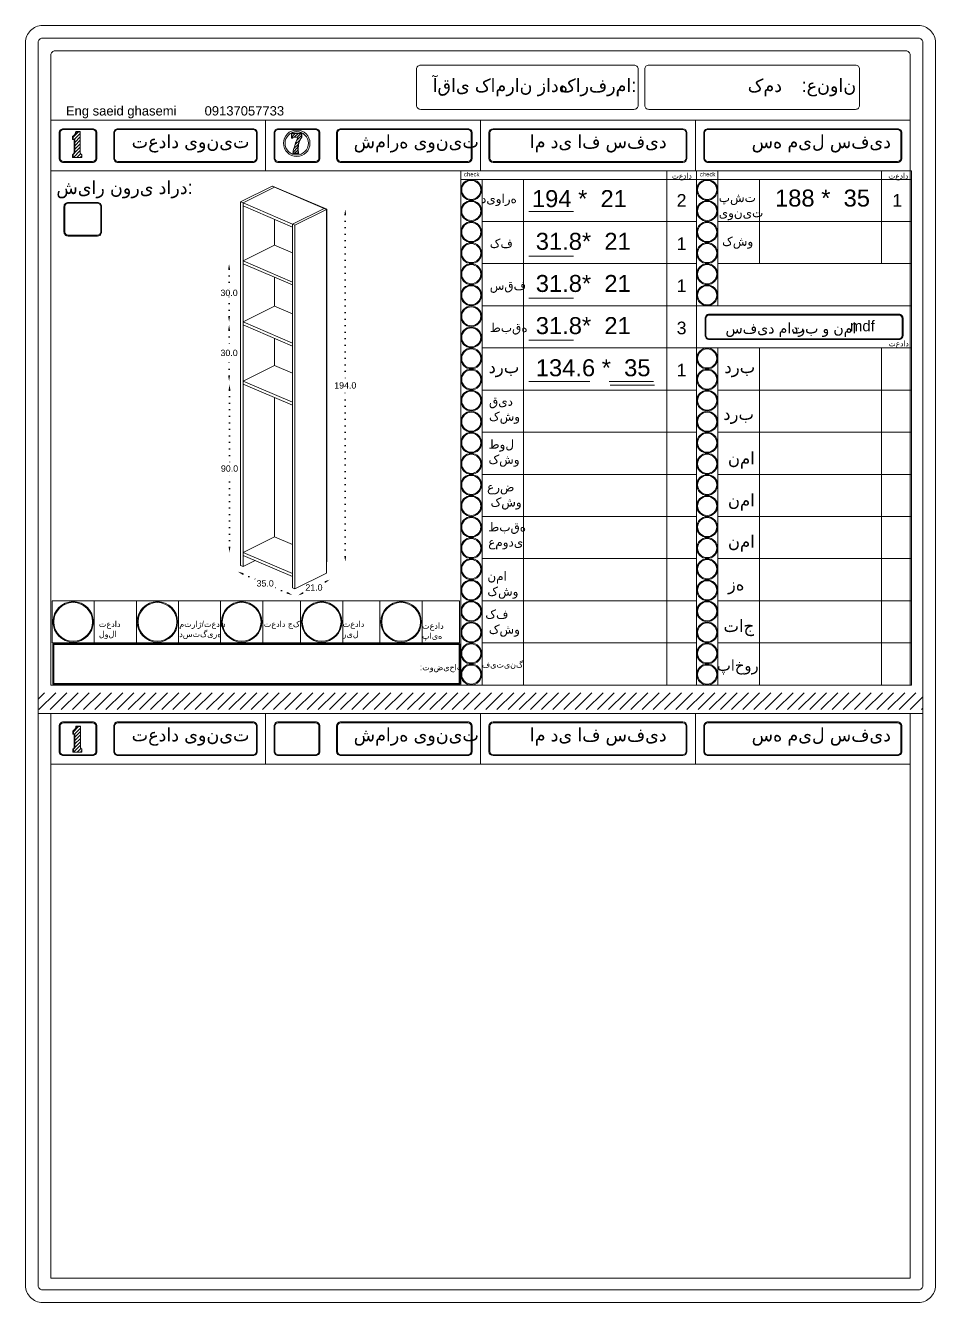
# Model space of a CAD drawing. Header units: inches. Extents: x 91 to 9019, y -381 to 2878.
# Drawn here: x 8587 to 9019, y 595 to 1201 of the extents above; entities that cross this region are included whole.
import ezdxf

# ---------------------------------------------------------------- set-up
doc = ezdxf.new("R2010")
doc.units = ezdxf.units.IN
doc.header["$MEASUREMENT"] = 0
doc.linetypes.add('ACAD_ISO07W100', pattern=[3, 0, -3])
doc.styles.get("Standard").update_dxf_attribs({"font": 'arial.ttf'})
doc.dimstyles.get("Standard").update_dxf_attribs({"dimtxt": 3, "dimasz": 2.5, "dimexe": 0.18, "dimexo": 0.0625, "dimgap": 0.09, "dimtad": 0, "dimtih": 1, "dimtoh": 1, "dimdec": 1, "dimzin": 0, "dimdsep": 46, "dimtxsty": 'Standard', "dimcen": 0.09, "dimse1": 1, "dimse2": 1, "dimadec": 0, "dimazin": 0, "dimtfac": 1, "dimtdec": 1, "dimtix": 1, "dimtofl": 0, "dimtmove": 0, "dimatfit": 3, "dimfxl": 1, "dimtolj": 1, "dimtzin": 0, "dimarcsym": 0})

# ---------------------------------------------------------------- blocks, each defined once
blk = doc.blocks.new('*D205')
at = {"color": 0, "linetype": 'ACAD_ISO07W100', "lineweight": -2, "transparency": 16777216}
for p, q in [((8739.21, 1110.91), (8739.21, 1031.39)), ((8739.21, 948.63), (8739.21, 1028.15))]:
    blk.add_line(p, q, dxfattribs=at)
at = {"color": 0, "transparency": 16777216}
for points in [[(8738.8, 1110.91), (8739.63, 1110.91), (8739.21, 1113.41)], [(8738.8, 948.63), (8739.63, 948.63), (8739.21, 946.13)]]:
    blk.add_solid(points, dxfattribs=at)
at = {"layer": 'Defpoints', "color": 0, "transparency": 16777216}
for p in [(8730.5, 1113.41), (8739.21, 1113.41), (8730.5, 946.13)]:
    blk.add_point(p, dxfattribs=at)
at = {"color": 0, "lineweight": 20, "transparency": 16777216, "insert": (8739.21, 1029.77), "char_height": 3, "attachment_point": 5}
blk.add_mtext('\\A1;194.0', dxfattribs=at)
blk = doc.blocks.new('*D206')
at = {"color": 0, "linetype": 'ACAD_ISO07W100', "lineweight": -2, "transparency": 16777216}
for p, q in [((8690.57, 940.37), (8697.37, 937.47)), ((8711.77, 931.32), (8704.97, 934.22))]:
    blk.add_line(p, q, dxfattribs=at)
at = {"color": 0, "transparency": 16777216}
for points in [[(8690.73, 940.75), (8690.4, 939.99), (8688.27, 941.35)], [(8711.93, 931.7), (8711.6, 930.93), (8714.06, 930.33)]]:
    blk.add_solid(points, dxfattribs=at)
at = {"layer": 'Defpoints', "color": 0, "transparency": 16777216}
for p in [(8689.53, 944.3), (8715.32, 933.28), (8714.06, 930.33)]:
    blk.add_point(p, dxfattribs=at)
at = {"color": 0, "lineweight": 20, "transparency": 16777216, "insert": (8701.17, 935.84), "char_height": 3, "attachment_point": 5}
blk.add_mtext('\\A1;35.0', dxfattribs=at)
blk = doc.blocks.new('*D207')
at = {"color": 0, "linetype": 'ACAD_ISO07W100', "lineweight": -2, "transparency": 16777216}
for p, q in [((8729.59, 936.48), (8727.62, 935.51)), ((8719.1, 931.29), (8721.08, 932.26))]:
    blk.add_line(p, q, dxfattribs=at)
at = {"color": 0, "transparency": 16777216}
for points in [[(8729.41, 936.86), (8729.78, 936.11), (8731.83, 937.59)], [(8718.92, 931.66), (8719.29, 930.91), (8716.86, 930.18)]]:
    blk.add_solid(points, dxfattribs=at)
at = {"layer": 'Defpoints', "color": 0, "transparency": 16777216}
for p in [(8730.29, 940.7), (8715.32, 933.28), (8731.83, 937.59)]:
    blk.add_point(p, dxfattribs=at)
at = {"color": 0, "lineweight": 20, "transparency": 16777216, "insert": (8724.35, 933.88), "char_height": 3, "attachment_point": 5}
blk.add_mtext('\\A1;21.0', dxfattribs=at)
blk = doc.blocks.new('*D208')
at = {"color": 0, "linetype": 'ACAD_ISO07W100', "lineweight": -2, "transparency": 16777216}
for p, q in [((8684.25, 1027.6), (8684.25, 991.95)), ((8684.25, 953.05), (8684.25, 988.7))]:
    blk.add_line(p, q, dxfattribs=at)
at = {"color": 0, "transparency": 16777216}
for points in [[(8683.83, 1027.6), (8684.66, 1027.6), (8684.25, 1030.1)], [(8683.83, 953.05), (8684.66, 953.05), (8684.25, 950.55)]]:
    blk.add_solid(points, dxfattribs=at)
at = {"layer": 'Defpoints', "color": 0, "transparency": 16777216}
for p in [(8684.25, 1030.1), (8690.7, 1030.1), (8690.7, 950.55)]:
    blk.add_point(p, dxfattribs=at)
at = {"color": 0, "lineweight": 20, "transparency": 16777216, "insert": (8684.25, 990.33), "char_height": 3, "attachment_point": 5}
blk.add_mtext('\\A1;90.0', dxfattribs=at)
blk = doc.blocks.new('*D209')
at = {"color": 0, "linetype": 'ACAD_ISO07W100', "lineweight": -2, "transparency": 16777216}
for p, q in [((8684.05, 1056.02), (8684.05, 1046.82)), ((8684.05, 1034.38), (8684.05, 1043.57))]:
    blk.add_line(p, q, dxfattribs=at)
at = {"color": 0, "transparency": 16777216}
for points in [[(8683.63, 1056.02), (8684.46, 1056.02), (8684.05, 1058.52)], [(8683.63, 1034.38), (8684.46, 1034.38), (8684.05, 1031.88)]]:
    blk.add_solid(points, dxfattribs=at)
at = {"layer": 'Defpoints', "color": 0, "transparency": 16777216}
for p in [(8684.05, 1058.52), (8690.7, 1058.52), (8690.7, 1031.88)]:
    blk.add_point(p, dxfattribs=at)
at = {"color": 0, "lineweight": 20, "transparency": 16777216, "insert": (8684.05, 1045.2), "char_height": 3, "attachment_point": 5}
blk.add_mtext('\\A1;30.0', dxfattribs=at)
blk = doc.blocks.new('*D210')
at = {"color": 0, "linetype": 'ACAD_ISO07W100', "lineweight": -2, "transparency": 16777216}
for p, q in [((8684.04, 1084.96), (8684.04, 1075.32)), ((8684.04, 1062.44), (8684.04, 1072.08))]:
    blk.add_line(p, q, dxfattribs=at)
at = {"color": 0, "transparency": 16777216}
for points in [[(8683.63, 1084.96), (8684.46, 1084.96), (8684.04, 1087.46)], [(8683.63, 1062.44), (8684.46, 1062.44), (8684.04, 1059.94)]]:
    blk.add_solid(points, dxfattribs=at)
at = {"layer": 'Defpoints', "color": 0, "transparency": 16777216}
for p in [(8684.04, 1087.46), (8690.7, 1087.46), (8690.7, 1059.94)]:
    blk.add_point(p, dxfattribs=at)
at = {"color": 0, "lineweight": 20, "transparency": 16777216, "insert": (8684.04, 1073.7), "char_height": 3, "attachment_point": 5}
blk.add_mtext('\\A1;30.0', dxfattribs=at)

msp = doc.modelspace()

# ---------------------------------------------------------------- hatches: boundary and pattern name
at = {"lineweight": 20}
h = msp.add_hatch(dxfattribs=at)
h.set_pattern_fill('ANSI31', color=256, scale=9.218651)
h.set_pattern_definition([(45, (7864.1497, 1689.2141), (-0.8148213, 0.8148213), [])])
h.paths.add_polyline_path([(8613.92, 1139.46), (8613.83, 1139.51), (8613.74, 1139.56), (8613.66, 1139.62), (8613.59, 1139.69), (8613.53, 1139.77), (8613.48, 1139.86), (8613.44, 1139.95), (8613.41, 1140.05), (8613.39, 1140.15), (8613.39, 1140.25), (8613.39, 1150.17), (8611.53, 1150.17), (8611.5, 1149.94), (8611.45, 1149.71), (8611.38, 1149.49), (8611.3, 1149.27), (8611.19, 1149.06), (8611.07, 1148.86), (8610.93, 1148.68), (8610.78, 1148.5), (8610.61, 1148.34), (8610.42, 1148.19), (8610.23, 1148.07), (8610.02, 1147.95), (8610.02, 1146.55), (8610.43, 1146.55), (8610.74, 1146.53), (8610.74, 1140.29), (8610.72, 1140.19), (8610.7, 1140.09), (8610.67, 1140), (8610.63, 1139.91), (8610.57, 1139.83), (8610.51, 1139.76), (8610.45, 1139.68), (8610.37, 1139.62), (8610.29, 1139.57), (8610.21, 1139.52), (8610.12, 1139.49), (8610.02, 1139.46), (8610.02, 1138.03), (8614.11, 1138.03), (8614.11, 1139.41), (8614.01, 1139.43)])
h = msp.add_hatch(dxfattribs=at)
h.set_pattern_fill('ANSI31', color=256, scale=7.374921)
h.set_pattern_definition([(45, (8203.9233, 1581.7261), (-0.651857, 0.651857), [])])
h.paths.add_polyline_path([(8716.76, 1143.27), (8716.86, 1143.93), (8717.01, 1144.58), (8717.21, 1145.22), (8717.45, 1145.85), (8717.74, 1146.46), (8718.06, 1147.04), (8718.43, 1147.6), (8718.43, 1149.41), (8713.73, 1149.41), (8713.73, 1147.21), (8714.15, 1147.21), (8714.16, 1147.27), (8714.19, 1147.37), (8714.25, 1147.46), (8714.33, 1147.53), (8714.43, 1147.58), (8714.46, 1147.59), (8714.41, 1147.57), (8714.36, 1147.55), (8714.31, 1147.52), (8714.27, 1147.48), (8714.24, 1147.44), (8714.21, 1147.39), (8714.18, 1147.34), (8714.16, 1147.29), (8714.15, 1147.24), (8714.15, 1147.21), (8714.3, 1147.21), (8714.3, 1147.29), (8714.34, 1147.4), (8714.4, 1147.49), (8714.48, 1147.56), (8714.58, 1147.61), (8714.66, 1147.63), (8714.72, 1147.63), (8716.3, 1147.63), (8716.4, 1147.61), (8716.49, 1147.56), (8716.58, 1147.49), (8716.64, 1147.4), (8716.67, 1147.29), (8716.68, 1147.21), (8716.4, 1146.63), (8716.13, 1146.04), (8715.88, 1145.45), (8715.65, 1144.85), (8715.43, 1144.25), (8715.22, 1143.64), (8715.03, 1143.02), (8714.85, 1142.4), (8714.69, 1141.78), (8714.54, 1141.15), (8714.41, 1140.52), (8714.31, 1139.94), (8716.93, 1139.94), (8716.8, 1140.6), (8716.72, 1141.26), (8716.69, 1141.93), (8716.7, 1142.6)])
h = msp.add_hatch(dxfattribs=at)
h.set_pattern_fill('ANSI31', color=256, scale=30)
h.set_pattern_definition([(45, (6391.1917, 587.8746), (-2.6516504, 2.6516504), [])])
h.paths.add_polyline_path([(9013.41, 883.97), (8593.41, 883.97), (8593.41, 875.97), (9013.41, 875.97)])
h = msp.add_hatch(dxfattribs=at)
h.set_pattern_fill('ANSI31', color=256, scale=9.218651)
h.set_pattern_definition([(45, (7864.2543, 1406.9986), (-0.8148213, 0.8148213), [])])
h.paths.add_polyline_path([(8614.02, 857.25), (8613.93, 857.29), (8613.85, 857.34), (8613.77, 857.41), (8613.7, 857.48), (8613.64, 857.56), (8613.59, 857.64), (8613.55, 857.74), (8613.52, 857.83), (8613.5, 857.93), (8613.49, 858.03), (8613.49, 867.96), (8611.63, 867.96), (8611.6, 867.72), (8611.55, 867.5), (8611.49, 867.27), (8611.4, 867.05), (8611.3, 866.85), (8611.17, 866.65), (8611.03, 866.46), (8610.88, 866.28), (8610.71, 866.12), (8610.53, 865.98), (8610.33, 865.85), (8610.13, 865.74), (8610.13, 864.33), (8610.53, 864.33), (8610.84, 864.31), (8610.84, 858.07), (8610.83, 857.97), (8610.81, 857.88), (8610.77, 857.79), (8610.73, 857.7), (8610.68, 857.62), (8610.62, 857.54), (8610.55, 857.47), (8610.48, 857.41), (8610.4, 857.35), (8610.31, 857.31), (8610.22, 857.27), (8610.13, 857.24), (8610.13, 855.81), (8614.21, 855.81), (8614.21, 857.2), (8614.12, 857.22)])

# ---------------------------------------------------------------- linework, layer by layer
for p, q in [((8619.26, 1151.62), (8605.41, 1151.62)), ((8695.41, 1151.62), (8631.26, 1151.62)), ((8701.41, 1131.62), (8701.41, 1155.62)), ((8797.41, 1151.62), (8737.12, 1151.62)), ((8803.41, 1131.62), (8803.41, 1155.62)), ((8803.41, 1155.62), (8803.41, 1135.62)), ((8899.41, 1151.62), (8809.41, 1151.62)), ((8905.41, 1131.62), (8905.41, 1155.62)), ((9001.41, 1151.62), (8911.41, 1151.62)), ((8603.41, 1137.62), (8603.41, 1149.62)), ((8610.02, 1147.95), (8610.02, 1146.55)), ((8621.26, 1149.62), (8621.26, 1137.62)), ((8629.26, 1137.62), (8629.26, 1149.62)), ((8697.41, 1137.62), (8697.41, 1149.62)), ((8735.12, 1137.62), (8735.12, 1149.62)), ((8799.41, 1149.62), (8799.41, 1137.62)), ((8807.41, 1137.62), (8807.41, 1149.62)), ((8901.41, 1149.62), (8901.41, 1137.62)), ((8909.41, 1137.62), (8909.41, 1149.62)), ((9003.41, 1137.62), (9003.41, 1149.62)), ((8714.31, 1139.94), (8716.93, 1139.94)), ((8605.41, 1135.62), (8619.26, 1135.62)), ((8610.02, 1138.03), (8614.11, 1138.03)), ((8695.41, 1135.62), (8631.26, 1135.62)), ((8797.41, 1135.62), (8737.12, 1135.62)), ((8809.41, 1135.62), (8899.41, 1135.62)), ((8911.41, 1135.62), (9001.41, 1135.62)), ((9007.41, 1131.58), (8599.41, 1131.58)), ((8794.02, 1131.58), (8794.02, 1127.58)), ((8794.02, 1127.58), (9008.02, 1127.58)), ((8794.02, 887.58), (8794.02, 1127.58)), ((8804.28, 887.58), (8804.28, 1127.58)), ((8823.83, 1127.58), (8823.83, 887.58)), ((8891.84, 887.58), (8891.84, 1131.58)), ((8906.02, 1131.58), (8906.02, 1107.58)), ((8906.02, 971.58), (8906.02, 1127.58)), ((8906.02, 887.58), (8906.02, 1127.58)), ((8916.02, 1131.58), (8916.02, 1107.58)), ((8916.02, 1087.58), (8916.02, 1127.58)), ((8916.02, 1067.58), (8916.02, 1127.58)), ((8916.02, 1067.58), (8916.02, 1127.58)), ((8916.02, 1127.58), (8916.02, 1107.58)), ((8935.83, 1127.58), (8935.83, 1087.58)), ((8993.8, 1087.58), (8993.8, 1131.58)), ((8826.4, 1112.33), (8847.51, 1112.33)), ((8804.28, 1107.58), (8906.02, 1107.58)), ((8916.02, 1107.58), (9008.02, 1107.58)), ((8826.4, 1091.21), (8847.51, 1091.21)), ((8804.28, 1087.58), (8906.02, 1087.58)), ((9008.02, 1087.58), (8916.02, 1087.58)), ((9008.02, 1087.58), (8988.02, 1087.58)), ((8804.28, 1067.58), (9008.02, 1067.58)), ((8826.4, 1071.21), (8847.51, 1071.21)), ((8910.02, 1053.58), (8910.02, 1061.58)), ((9002.02, 1063.58), (8912.02, 1063.58)), ((9004.02, 1061.58), (9004.02, 1053.58)), ((8826.4, 1051.21), (8847.51, 1051.21)), ((9002.02, 1051.58), (8912.02, 1051.58)), ((8804.28, 1047.58), (8906.02, 1047.58)), ((9008.02, 1047.58), (8906.02, 1047.58)), ((8916.02, 887.58), (8916.02, 1047.58)), ((8935.83, 1047.58), (8935.83, 947.58)), ((8993.8, 1047.58), (8993.8, 887.58)), ((8826.4, 1031.58), (8855.28, 1031.58)), ((8864.49, 1031.58), (8885.6, 1031.58)), ((8804.28, 1027.58), (8906.02, 1027.58)), ((8804.28, 1027.58), (8823.83, 1027.58)), ((8804.28, 1027.58), (8906.02, 1027.58)), ((8864.91, 1029.91), (8886.02, 1029.91)), ((8872.53, 1027.58), (8906.02, 1027.58)), ((8916.02, 1027.58), (9008.02, 1027.58)), ((8935.83, 1027.58), (8935.83, 927.58)), ((8804.28, 1007.58), (8823.83, 1007.58)), ((8804.28, 1007.58), (8906.02, 1007.58)), ((8916.02, 1007.58), (9008.02, 1007.58)), ((8916.02, 1007.58), (9008.02, 1007.58)), ((8935.83, 1007.58), (8935.83, 907.58)), ((8804.28, 987.58), (8906.02, 987.58)), ((8916.02, 987.58), (9008.02, 987.58)), ((8935.83, 987.58), (8935.83, 887.58)), ((8804.28, 967.58), (8906.02, 967.58)), ((8891.84, 967.58), (8906.02, 967.58)), ((8916.02, 967.58), (9008.02, 967.58)), ((8804.28, 947.58), (8906.02, 947.58)), ((8891.84, 947.58), (8906.02, 947.58)), ((8916.02, 947.58), (9008.02, 947.58)), ((8916.02, 947.58), (9008.02, 947.58)), ((8600.02, 927.58), (8793.4, 927.58)), ((8600.02, 927.58), (8600.02, 907.58)), ((8620.02, 927.58), (8620.02, 907.58)), ((8640.02, 927.58), (8640.02, 907.58)), ((8660.02, 927.58), (8660.02, 907.58)), ((8680.02, 927.58), (8680.02, 907.58)), ((8700.02, 927.58), (8700.02, 907.58)), ((8718.01, 927.58), (8718.01, 907.58)), ((8738.01, 927.58), (8738.01, 907.58)), ((8755.69, 927.58), (8755.69, 907.58)), ((8775.69, 927.58), (8775.69, 907.58)), ((8793.4, 927.58), (8793.4, 907.58)), ((8793.4, 927.58), (8793.4, 907.58)), ((8804.28, 927.58), (8906.02, 927.58)), ((8804.28, 927.58), (8906.02, 927.58)), ((8891.84, 927.58), (8906.02, 927.58)), ((8916.02, 927.58), (9008.02, 927.58)), ((8916.02, 927.58), (9008.02, 927.58)), ((8600.02, 907.58), (8793.4, 907.58)), ((8804.28, 907.58), (8906.02, 907.58)), ((8804.28, 907.58), (8906.02, 907.58)), ((8891.84, 907.58), (8906.02, 907.58)), ((8916.02, 907.58), (9008.02, 907.58)), ((8916.02, 907.58), (9008.02, 907.58)), ((8793.41, 887.58), (8599.41, 887.58)), ((8794.02, 887.58), (8906.02, 887.58)), ((8593.41, 874.1), (9013.41, 874.1)), ((9007.41, 874.1), (8599.41, 874.1)), ((8701.41, 850.1), (8701.41, 874.1)), ((8803.41, 850.1), (8803.41, 874.1)), ((8803.41, 874.1), (8803.41, 854.1)), ((8905.41, 850.1), (8905.41, 874.1)), ((8629.26, 856.1), (8629.26, 868.1)), ((8695.41, 870.1), (8631.26, 870.1)), ((8697.41, 856.1), (8697.41, 868.1)), ((8735.12, 856.1), (8735.12, 868.1)), ((8797.41, 870.1), (8737.12, 870.1)), ((8799.41, 868.1), (8799.41, 856.1)), ((8807.41, 856.1), (8807.41, 868.1)), ((8899.41, 870.1), (8809.41, 870.1)), ((8901.41, 868.1), (8901.41, 856.1)), ((8909.41, 856.1), (8909.41, 868.1)), ((9001.41, 870.1), (8911.41, 870.1)), ((9003.41, 856.1), (9003.41, 868.1)), ((8610.13, 865.74), (8610.13, 864.33)), ((8610.13, 855.81), (8614.21, 855.81)), ((8599.41, 850.1), (9007.41, 850.1)), ((8599.41, 850.1), (9007.41, 850.1)), ((8695.41, 854.1), (8631.26, 854.1)), ((8797.41, 854.1), (8737.12, 854.1)), ((8809.41, 854.1), (8899.41, 854.1)), ((8911.41, 854.1), (9001.41, 854.1))]:
    msp.add_line(p, q, dxfattribs=at)
at = {"linetype": 'Continuous', "lineweight": 20, "extrusion": (2.22045e-16, 0.887892, 0.460053)}
for p, q in [((8704.49, 1124.33), (8689.53, 1116.91)), ((8690.7, 1116.41), (8705.67, 1123.82)), ((8690.7, 1116.41), (8705.67, 1123.82)), ((8704.7, 1124.43), (8704.49, 1124.33)), ((8704.49, 1124.33), (8705.67, 1123.82)), ((8730.29, 1113.31), (8704.49, 1124.33)), ((8704.7, 1124.43), (8730.5, 1113.41)), ((8729.12, 1113.81), (8705.67, 1123.82)), ((8689.53, 1116.91), (8689.53, 944.3)), ((8689.53, 1116.91), (8690.7, 1116.41)), ((8690.7, 943.8), (8690.7, 1116.41)), ((8714.15, 1106.39), (8690.7, 1116.41)), ((8690.7, 1114.99), (8690.7, 1116.41)), ((8714.15, 1104.97), (8690.7, 1114.99)), ((8729.12, 1113.81), (8714.15, 1106.39)), ((8714.15, 1106.39), (8729.12, 1113.81)), ((8715.32, 1105.89), (8730.29, 1113.31)), ((8729.12, 1113.81), (8730.29, 1113.31)), ((8730.29, 1113.31), (8730.5, 1113.41)), ((8730.29, 1113.31), (8730.29, 940.7)), ((8730.29, 946.03), (8730.29, 1113.31)), ((8730.5, 1113.41), (8730.5, 946.13)), ((8705.67, 1108.59), (8705.67, 1096.3)), ((8714.15, 1106.39), (8714.15, 933.78)), ((8714.15, 1106.39), (8715.32, 1105.89)), ((8714.15, 1104.97), (8714.15, 1106.39)), ((8715.32, 933.28), (8715.32, 1105.89)), ((8690.7, 1088.88), (8705.67, 1096.3)), ((8714.15, 1092.68), (8705.67, 1096.3)), ((8714.15, 1078.87), (8690.7, 1088.88)), ((8690.7, 1087.46), (8690.7, 1088.88)), ((8714.15, 1077.45), (8690.7, 1087.46)), ((8705.67, 1081.07), (8705.67, 1067.35)), ((8714.15, 1077.45), (8714.15, 1078.87)), ((8690.7, 1059.94), (8705.67, 1067.35)), ((8714.15, 1063.73), (8705.67, 1067.35)), ((8714.15, 1049.92), (8690.7, 1059.94)), ((8690.7, 1058.52), (8690.7, 1059.94)), ((8714.15, 1048.5), (8690.7, 1058.52)), ((8705.67, 1052.12), (8705.67, 1039.3)), ((8714.15, 1048.5), (8714.15, 1049.92)), ((8690.7, 1031.88), (8705.67, 1039.3)), ((8714.15, 1035.67), (8705.67, 1039.3)), ((8714.15, 1021.86), (8690.7, 1031.88)), ((8690.7, 1030.46), (8690.7, 1031.88)), ((8714.15, 1020.44), (8690.7, 1030.46)), ((8705.67, 1024.07), (8705.67, 957.97)), ((8714.15, 1020.44), (8714.15, 1021.86)), ((8690.7, 950.55), (8705.67, 957.97)), ((8714.15, 954.34), (8705.67, 957.97)), ((8714.15, 940.53), (8690.7, 950.55)), ((8690.7, 949.13), (8690.7, 950.55)), ((8690.7, 949.13), (8714.15, 939.11)), ((8696.47, 946.66), (8690.7, 943.8)), ((8730.5, 946.13), (8730.29, 946.03)), ((8689.53, 944.3), (8690.7, 943.8)), ((8714.15, 939.11), (8714.15, 940.53)), ((8730.29, 940.7), (8715.32, 933.28)), ((8714.15, 933.78), (8715.32, 933.28))]:
    msp.add_line(p, q, dxfattribs=at)
at = {"lineweight": 20}
for points in [[(8595.41, 594.58), (9011.41, 594.58, 0.414214), (9019.41, 602.58), (9019.41, 1192.58, 0.414214), (9011.41, 1200.58), (8595.41, 1200.58, 0.414214), (8587.41, 1192.58), (8587.41, 602.58, 0.414214)], [(8595.41, 600.58), (9011.41, 600.58, 0.414214), (9013.41, 602.58), (9013.41, 1192.58, 0.414214), (9011.41, 1194.58), (8595.41, 1194.58, 0.414214), (8593.41, 1192.58), (8593.41, 602.58, 0.414214)], [(8878.26, 1179.83, 0.414214), (8876.26, 1181.83), (8775.02, 1181.83, 0.414214), (8773.02, 1179.83), (8773.02, 1162.79, 0.414214), (8775.02, 1160.79), (8876.26, 1160.79, 0.414214), (8878.26, 1162.79)], [(8883.39, 1160.79), (8981.39, 1160.79, 0.414214), (8983.39, 1162.79), (8983.39, 1179.83, 0.414214), (8981.39, 1181.83), (8883.39, 1181.83, 0.414214), (8881.39, 1179.83), (8881.39, 1162.79, 0.414214)], [(8983.39, 1179.83, 0.414214), (8981.39, 1181.83), (8883.39, 1181.83, 0.414214), (8881.39, 1179.83), (8881.39, 1162.79, 0.414214), (8883.39, 1160.79), (8981.39, 1160.79, 0.414214), (8983.39, 1162.79)], [(8621.26, 1149.62, 0.414214), (8619.26, 1151.62), (8605.41, 1151.62, 0.414214), (8603.41, 1149.62), (8603.41, 1137.62, 0.414214), (8605.41, 1135.62), (8619.26, 1135.62, 0.414214), (8621.26, 1137.62)], [(8697.41, 1149.62, 0.414214), (8695.41, 1151.62), (8631.26, 1151.62, 0.414214), (8629.26, 1149.62), (8629.26, 1137.62, 0.414214), (8631.26, 1135.62), (8695.41, 1135.62, 0.414214), (8697.41, 1137.62)], [(8727.12, 1149.62, 0.414214), (8725.12, 1151.62), (8707.41, 1151.62, 0.414214), (8705.41, 1149.62), (8705.41, 1137.62, 0.414214), (8707.41, 1135.62), (8725.12, 1135.62, 0.414214), (8727.12, 1137.62)], [(8799.41, 1149.62, 0.414214), (8797.41, 1151.62), (8737.12, 1151.62, 0.414214), (8735.12, 1149.62), (8735.12, 1137.62, 0.414214), (8737.12, 1135.62), (8797.41, 1135.62, 0.414214), (8799.41, 1137.62)], [(9003.41, 1149.62, 0.414214), (9001.41, 1151.62), (8911.41, 1151.62, 0.414214), (8909.41, 1149.62), (8909.41, 1137.62, 0.414214), (8911.41, 1135.62), (9001.41, 1135.62, 0.414214), (9003.41, 1137.62)], [(8620.86, 1149.62, 0.414214), (8619.26, 1151.22), (8605.41, 1151.22, 0.414214), (8603.81, 1149.62), (8603.81, 1137.62, 0.414214), (8605.41, 1136.02), (8619.26, 1136.02, 0.414214), (8620.86, 1137.62)], [(8697.01, 1149.62, 0.414214), (8695.41, 1151.22), (8631.26, 1151.22, 0.414214), (8629.66, 1149.62), (8629.66, 1137.62, 0.414214), (8631.26, 1136.02), (8695.41, 1136.02, 0.414214), (8697.01, 1137.62)], [(8726.72, 1149.62, 0.414214), (8725.12, 1151.22), (8707.41, 1151.22, 0.414214), (8705.81, 1149.62), (8705.81, 1137.62, 0.414214), (8707.41, 1136.02), (8725.12, 1136.02, 0.414214), (8726.72, 1137.62)], [(8799.01, 1149.62, 0.414214), (8797.41, 1151.22), (8737.12, 1151.22, 0.414214), (8735.52, 1149.62), (8735.52, 1137.62, 0.414214), (8737.12, 1136.02), (8797.41, 1136.02, 0.414214), (8799.01, 1137.62)], [(8901.01, 1149.62, 0.414214), (8899.41, 1151.22), (8809.41, 1151.22, 0.414214), (8807.81, 1149.62), (8807.81, 1137.62, 0.414214), (8809.41, 1136.02), (8899.41, 1136.02, 0.414214), (8901.01, 1137.62)], [(9003.01, 1149.62, 0.414214), (9001.41, 1151.22), (8911.41, 1151.22, 0.414214), (8909.81, 1149.62), (8909.81, 1137.62, 0.414214), (8911.41, 1136.02), (9001.41, 1136.02, 0.414214), (9003.01, 1137.62)], [(8623.52, 1114.67, 0.414214), (8621.52, 1116.67), (8607.67, 1116.67, 0.414214), (8605.67, 1114.67), (8605.67, 1102.67, 0.414214), (8607.67, 1100.67), (8621.52, 1100.67, 0.414214), (8623.52, 1102.67)], [(8623.52, 1114.67, 0.414214), (8621.52, 1116.67), (8607.67, 1116.67, 0.414214), (8605.67, 1114.67), (8605.67, 1102.67, 0.414214), (8607.67, 1100.67), (8621.52, 1100.67, 0.414214), (8623.52, 1102.67)], [(8623.12, 1114.67, 0.414214), (8621.52, 1116.27), (8607.67, 1116.27, 0.414214), (8606.07, 1114.67), (8606.07, 1102.67, 0.414214), (8607.67, 1101.07), (8621.52, 1101.07, 0.414214), (8623.12, 1102.67)], [(8623.12, 1114.67, 0.414214), (8621.52, 1116.27), (8607.67, 1116.27, 0.414214), (8606.07, 1114.67), (8606.07, 1102.67, 0.414214), (8607.67, 1101.07), (8621.52, 1101.07, 0.414214), (8623.12, 1102.67)], [(9004.02, 1061.58, 0.414214), (9002.02, 1063.58), (8912.02, 1063.58, 0.414214), (8910.02, 1061.58), (8910.02, 1053.58, 0.414214), (8912.02, 1051.58), (9002.02, 1051.58, 0.414214), (9004.02, 1053.58)], [(9003.62, 1061.58, 0.414214), (9002.02, 1063.18), (8912.02, 1063.18, 0.414214), (8910.42, 1061.58), (8910.42, 1053.58, 0.414214), (8912.02, 1051.98), (9002.02, 1051.98, 0.414214), (9003.62, 1053.58)], [(8621.26, 868.1, 0.414214), (8619.26, 870.1), (8605.41, 870.1, 0.414214), (8603.41, 868.1), (8603.41, 856.1, 0.414214), (8605.41, 854.1), (8619.26, 854.1, 0.414214), (8621.26, 856.1)], [(8620.86, 868.1, 0.414214), (8619.26, 869.7), (8605.41, 869.7, 0.414214), (8603.81, 868.1), (8603.81, 856.1, 0.414214), (8605.41, 854.5), (8619.26, 854.5, 0.414214), (8620.86, 856.1)], [(8697.41, 868.1, 0.414214), (8695.41, 870.1), (8631.26, 870.1, 0.414214), (8629.26, 868.1), (8629.26, 856.1, 0.414214), (8631.26, 854.1), (8695.41, 854.1, 0.414214), (8697.41, 856.1)], [(8697.01, 868.1, 0.414214), (8695.41, 869.7), (8631.26, 869.7, 0.414214), (8629.66, 868.1), (8629.66, 856.1, 0.414214), (8631.26, 854.5), (8695.41, 854.5, 0.414214), (8697.01, 856.1)], [(8727.12, 868.1, 0.414214), (8725.12, 870.1), (8707.41, 870.1, 0.414214), (8705.41, 868.1), (8705.41, 856.1, 0.414214), (8707.41, 854.1), (8725.12, 854.1, 0.414214), (8727.12, 856.1)], [(8726.72, 868.1, 0.414214), (8725.12, 869.7), (8707.41, 869.7, 0.414214), (8705.81, 868.1), (8705.81, 856.1, 0.414214), (8707.41, 854.5), (8725.12, 854.5, 0.414214), (8726.72, 856.1)], [(8799.41, 868.1, 0.414214), (8797.41, 870.1), (8737.12, 870.1, 0.414214), (8735.12, 868.1), (8735.12, 856.1, 0.414214), (8737.12, 854.1), (8797.41, 854.1, 0.414214), (8799.41, 856.1)], [(8799.01, 868.1, 0.414214), (8797.41, 869.7), (8737.12, 869.7, 0.414214), (8735.52, 868.1), (8735.52, 856.1, 0.414214), (8737.12, 854.5), (8797.41, 854.5, 0.414214), (8799.01, 856.1)], [(8901.01, 868.1, 0.414214), (8899.41, 869.7), (8809.41, 869.7, 0.414214), (8807.81, 868.1), (8807.81, 856.1, 0.414214), (8809.41, 854.5), (8899.41, 854.5, 0.414214), (8901.01, 856.1)], [(9003.41, 868.1, 0.414214), (9001.41, 870.1), (8911.41, 870.1, 0.414214), (8909.41, 868.1), (8909.41, 856.1, 0.414214), (8911.41, 854.1), (9001.41, 854.1, 0.414214), (9003.41, 856.1)], [(9003.01, 868.1, 0.414214), (9001.41, 869.7), (8911.41, 869.7, 0.414214), (8909.81, 868.1), (8909.81, 856.1, 0.414214), (8911.41, 854.5), (9001.41, 854.5, 0.414214), (9003.01, 856.1)]]:
    msp.add_lwpolyline(points, format="xyb", close=True, dxfattribs=at)
for points in [[(9007.41, 1155.62), (9007.41, 1186.58, 0.414214), (9005.41, 1188.58), (8601.41, 1188.58, 0.414214), (8599.41, 1186.58), (8599.41, 1155.62)], [(8878.26, 1179.83, 0.414214), (8876.26, 1181.83), (8775.02, 1181.83, 0.414214), (8773.02, 1179.83), (8773.02, 1162.79, 0.414214), (8775.02, 1160.79), (8876.26, 1160.79, 0.414214), (8878.26, 1162.79), (8878.26, 1179.83)]]:
    msp.add_lwpolyline(points, format="xyb", dxfattribs=at)
for points in [[(8599.41, 1155.62), (9007.41, 1155.62), (9007.41, 1131.58), (8599.41, 1131.58)], [(8599.41, 1131.58), (9008.02, 1131.58), (9008.02, 887.58), (8599.41, 887.58)], [(8599.41, 1131.58), (9007.41, 1131.58), (9007.41, 887.58), (8599.41, 887.58)], [(8793.62, 907.18), (8600.42, 907.18), (8600.42, 887.98), (8793.62, 887.98)], [(8793.22, 906.78), (8600.82, 906.78), (8600.82, 888.38), (8793.22, 888.38)], [(8599.41, 874.14), (9007.41, 874.14), (9007.41, 850.1), (8599.41, 850.1)], [(8599.41, 850.1), (9007.41, 850.1), (9007.41, 606.1), (8599.41, 606.1)]]:
    msp.add_lwpolyline(points, close=True, dxfattribs=at)
for points in [[(8609.71, 1137.97), (8614.11, 1137.97), (8614.11, 1138.03), (8614.11, 1139.41), (8614.01, 1139.43), (8613.92, 1139.46), (8613.83, 1139.51), (8613.74, 1139.56), (8613.66, 1139.62), (8613.59, 1139.69), (8613.53, 1139.77), (8613.48, 1139.86), (8613.44, 1139.95), (8613.41, 1140.05), (8613.39, 1140.15), (8613.39, 1140.25), (8613.39, 1150.17), (8613.39, 1150.23), (8611.22, 1150.23), (8611.2, 1150), (8611.15, 1149.76), (8611.08, 1149.54), (8610.99, 1149.32), (8610.89, 1149.11), (8610.76, 1148.91), (8610.62, 1148.72), (8610.47, 1148.54), (8610.3, 1148.38), (8610.11, 1148.23), (8609.91, 1148.1), (8609.71, 1147.99), (8609.71, 1146.55), (8610.02, 1146.55), (8610.43, 1146.55), (8610.43, 1140.25), (8610.41, 1140.15), (8610.39, 1140.05), (8610.36, 1139.96), (8610.32, 1139.87), (8610.26, 1139.79), (8610.2, 1139.71), (8610.14, 1139.64), (8610.06, 1139.58), (8609.98, 1139.52), (8609.89, 1139.48), (8609.8, 1139.44), (8609.71, 1139.41), (8609.71, 1137.97), (8610.02, 1138.03), (8610.02, 1139.46), (8610.12, 1139.49), (8610.21, 1139.52), (8610.29, 1139.57), (8610.37, 1139.62), (8610.45, 1139.68), (8610.51, 1139.76), (8610.57, 1139.83), (8610.63, 1139.91), (8610.67, 1140), (8610.7, 1140.09), (8610.72, 1140.19), (8610.74, 1140.29), (8610.74, 1146.53), (8610.43, 1146.55)], [(8609.71, 1147.99), (8610.02, 1147.95), (8610.23, 1148.07), (8610.42, 1148.19), (8610.61, 1148.34), (8610.78, 1148.5), (8610.93, 1148.68), (8611.07, 1148.86), (8611.19, 1149.06), (8611.3, 1149.27), (8611.38, 1149.49), (8611.45, 1149.71), (8611.5, 1149.94), (8611.53, 1150.17)], [(8611.22, 1150.23), (8611.53, 1150.17), (8613.39, 1150.17)], [(8718.62, 1149.46), (8718.43, 1149.41), (8713.73, 1149.41)], [(8718.43, 1149.41), (8718.43, 1147.6), (8718.06, 1147.04), (8717.74, 1146.46), (8717.45, 1145.85), (8717.21, 1145.22), (8717.01, 1144.58), (8716.86, 1143.93), (8716.76, 1143.27), (8716.7, 1142.6), (8716.69, 1141.93), (8716.72, 1141.26), (8716.8, 1140.6), (8716.93, 1139.94), (8717.11, 1139.89), (8716.98, 1140.56), (8716.89, 1141.23), (8716.86, 1141.9), (8716.87, 1142.58), (8716.93, 1143.25), (8717.03, 1143.92), (8717.19, 1144.58), (8717.39, 1145.23), (8717.63, 1145.86), (8717.92, 1146.47), (8718.25, 1147.06), (8718.62, 1147.63), (8718.62, 1149.46), (8713.73, 1149.46), (8713.73, 1149.41), (8713.73, 1147.21), (8714.15, 1147.21), (8714.3, 1147.21), (8714.3, 1147.26), (8714.31, 1147.32), (8714.33, 1147.37), (8714.35, 1147.42), (8714.38, 1147.46), (8714.42, 1147.51), (8714.46, 1147.54), (8714.51, 1147.57), (8714.56, 1147.6), (8714.61, 1147.62), (8714.66, 1147.63), (8714.72, 1147.63), (8716.26, 1147.63), (8716.31, 1147.63), (8716.37, 1147.62), (8716.42, 1147.6), (8716.47, 1147.57), (8716.52, 1147.54), (8716.56, 1147.51), (8716.59, 1147.46), (8716.62, 1147.42), (8716.65, 1147.37), (8716.66, 1147.32), (8716.67, 1147.26), (8716.68, 1147.21), (8716.4, 1146.63), (8716.13, 1146.04), (8715.88, 1145.45), (8715.65, 1144.85), (8715.43, 1144.25), (8715.22, 1143.64), (8715.03, 1143.02), (8714.85, 1142.4), (8714.69, 1141.78), (8714.54, 1141.15), (8714.41, 1140.52), (8714.31, 1139.94), (8714.3, 1139.89), (8717.11, 1139.89)], [(8714.51, 1147.6), (8714.46, 1147.59), (8714.41, 1147.57), (8714.36, 1147.55), (8714.31, 1147.52), (8714.27, 1147.48), (8714.24, 1147.44), (8714.21, 1147.39), (8714.18, 1147.34), (8714.16, 1147.29), (8714.15, 1147.24), (8714.15, 1147.21)], [(8609.81, 855.75), (8614.21, 855.75), (8614.21, 855.81), (8614.21, 857.2), (8614.12, 857.22), (8614.02, 857.25), (8613.93, 857.29), (8613.85, 857.34), (8613.77, 857.41), (8613.7, 857.48), (8613.64, 857.56), (8613.59, 857.64), (8613.55, 857.74), (8613.52, 857.83), (8613.5, 857.93), (8613.49, 858.03), (8613.49, 867.96), (8613.49, 868.01), (8611.33, 868.01), (8611.3, 867.78), (8611.25, 867.55), (8611.19, 867.32), (8611.1, 867.1), (8610.99, 866.89), (8610.87, 866.69), (8610.73, 866.5), (8610.57, 866.33), (8610.4, 866.16), (8610.22, 866.02), (8610.02, 865.89), (8609.81, 865.78), (8609.81, 864.33), (8610.13, 864.33), (8610.53, 864.33), (8610.53, 858.03), (8610.52, 857.93), (8610.5, 857.84), (8610.46, 857.74), (8610.42, 857.66), (8610.37, 857.57), (8610.31, 857.5), (8610.24, 857.42), (8610.17, 857.36), (8610.08, 857.31), (8610, 857.26), (8609.91, 857.22), (8609.81, 857.2), (8609.81, 855.75), (8610.13, 855.81), (8610.13, 857.24), (8610.22, 857.27), (8610.31, 857.31), (8610.4, 857.35), (8610.48, 857.41), (8610.55, 857.47), (8610.62, 857.54), (8610.68, 857.62), (8610.73, 857.7), (8610.77, 857.79), (8610.81, 857.88), (8610.83, 857.97), (8610.84, 858.07), (8610.84, 864.31), (8610.53, 864.33)], [(8609.81, 865.78), (8610.13, 865.74), (8610.33, 865.85), (8610.53, 865.98), (8610.71, 866.12), (8610.88, 866.28), (8611.03, 866.46), (8611.17, 866.65), (8611.3, 866.85), (8611.4, 867.05), (8611.49, 867.27), (8611.55, 867.5), (8611.6, 867.72), (8611.63, 867.96)], [(8611.33, 868.01), (8611.63, 867.96), (8613.49, 867.96)]]:
    msp.add_lwpolyline(points, dxfattribs=at)
for centre, radius in [((8716.16, 1144.71), 6.29), ((8716.16, 1144.71), 5.55), ((8799.02, 1122.58), 4.92), ((8911.02, 1122.58), 4.92), ((8799.02, 1122.58), 4.52), ((8911.02, 1122.58), 4.52), ((8799.02, 1112.58), 4.92), ((8799.02, 1112.58), 4.52), ((8911.02, 1112.58), 4.92), ((8911.02, 1112.58), 4.52), ((8799.02, 1102.58), 4.92), ((8799.02, 1102.58), 4.52), ((8911.02, 1102.58), 4.92), ((8911.02, 1102.58), 4.52), ((8799.02, 1092.58), 4.92), ((8799.02, 1092.58), 4.52), ((8911.02, 1092.58), 4.92), ((8911.02, 1092.58), 4.52), ((8799.02, 1082.58), 4.92), ((8799.02, 1082.58), 4.52), ((8911.02, 1082.58), 4.92), ((8911.02, 1082.58), 4.52), ((8799.02, 1072.58), 4.92), ((8799.02, 1072.58), 4.52), ((8911.02, 1072.58), 4.92), ((8911.02, 1072.58), 4.52), ((8799.02, 1062.58), 4.92), ((8799.02, 1062.58), 4.52), ((8799.02, 1052.58), 4.92), ((8799.02, 1052.58), 4.52), ((8799.02, 1042.58), 4.92), ((8799.02, 1042.58), 4.52), ((8911.02, 1042.58), 4.92), ((8911.02, 1042.58), 4.52), ((8799.02, 1032.58), 4.92), ((8799.02, 1032.58), 4.52), ((8911.02, 1032.58), 4.92), ((8911.02, 1032.58), 4.52), ((8799.02, 1022.58), 4.92), ((8799.02, 1022.58), 4.52), ((8911.02, 1022.58), 4.92), ((8911.02, 1022.58), 4.52), ((8799.02, 1012.58), 4.92), ((8799.02, 1012.58), 4.52), ((8911.02, 1012.58), 4.92), ((8911.02, 1012.58), 4.52), ((8799.02, 1002.58), 4.92), ((8799.02, 1002.58), 4.52), ((8911.02, 1002.58), 4.92), ((8911.02, 1002.58), 4.52), ((8799.02, 992.58), 4.92), ((8799.02, 992.58), 4.52), ((8911.02, 992.58), 4.92), ((8911.02, 992.58), 4.52), ((8799.02, 982.58), 4.92), ((8799.02, 982.58), 4.52), ((8911.02, 982.58), 4.92), ((8911.02, 982.58), 4.52), ((8799.02, 972.58), 4.92), ((8799.02, 972.58), 4.52), ((8911.02, 972.58), 4.92), ((8911.02, 972.58), 4.52), ((8799.02, 962.58), 4.92), ((8799.02, 962.58), 4.52), ((8911.02, 962.58), 4.92), ((8911.02, 962.58), 4.52), ((8799.02, 952.58), 4.92), ((8911.02, 952.58), 4.92), ((8799.02, 952.58), 4.52), ((8911.02, 952.58), 4.52), ((8799.02, 942.58), 4.92), ((8799.02, 942.58), 4.52), ((8911.02, 942.58), 4.92), ((8911.02, 942.58), 4.52), ((8799.02, 932.58), 4.92), ((8799.02, 932.58), 4.52), ((8911.02, 932.58), 4.92), ((8911.02, 932.58), 4.52), ((8610.02, 917.58), 9.6), ((8650.02, 917.58), 9.6), ((8690.02, 917.58), 9.6), ((8728.01, 917.58), 9.6), ((8765.69, 917.58), 9.6), ((8799.02, 922.58), 4.92), ((8911.02, 922.58), 4.92), ((8610.02, 917.58), 9.2), ((8650.02, 917.58), 9.2), ((8690.02, 917.58), 9.2), ((8728.01, 917.58), 9.2), ((8765.69, 917.58), 9.2), ((8799.02, 922.58), 4.52), ((8911.02, 922.58), 4.52), ((8799.02, 912.58), 4.92), ((8799.02, 912.58), 4.52), ((8911.02, 912.58), 4.92), ((8911.02, 912.58), 4.52), ((8799.02, 902.58), 4.92), ((8799.02, 902.58), 4.52), ((8911.02, 902.58), 4.92), ((8911.02, 902.58), 4.52), ((8799.02, 892.58), 4.92), ((8799.02, 892.58), 4.52), ((8911.02, 892.58), 4.92), ((8911.02, 892.58), 4.52)]:
    msp.add_circle(centre, radius, dxfattribs=at)
for centre, start, end in [((8605.41, 1149.62), 90, 180), ((8619.26, 1149.62), 0, 90), ((8631.26, 1149.62), 90, 180), ((8695.41, 1149.62), 0, 90), ((8707.41, 1149.62), 90, 180), ((8725.12, 1149.62), 0, 90), ((8737.12, 1149.62), 90, 180), ((8797.41, 1149.62), 0, 90), ((8809.41, 1149.62), 90, 180), ((8899.41, 1149.62), 0, 90), ((8911.41, 1149.62), 90, 180), ((9001.41, 1149.62), 0, 90), ((8605.41, 1137.62), 180, 270), ((8619.26, 1137.62), 270, 0), ((8631.26, 1137.62), 180, 270), ((8695.41, 1137.62), 270, 0), ((8707.41, 1137.62), 180, 270), ((8725.12, 1137.62), 270, 0), ((8737.12, 1137.62), 180, 270), ((8797.41, 1137.62), 270, 0), ((8809.41, 1137.62), 180, 270), ((8899.41, 1137.62), 270, 0), ((8911.41, 1137.62), 180, 270), ((9001.41, 1137.62), 270, 0), ((8912.02, 1061.58), 90, 180), ((9002.02, 1061.58), 0, 90), ((8912.02, 1053.58), 180, 270), ((9002.02, 1053.58), 270, 0), ((8605.41, 868.1), 90, 180), ((8619.26, 868.1), 0, 90), ((8631.26, 868.1), 90, 180), ((8695.41, 868.1), 0, 90), ((8707.41, 868.1), 90, 180), ((8725.12, 868.1), 0, 90), ((8737.12, 868.1), 90, 180), ((8797.41, 868.1), 0, 90), ((8809.41, 868.1), 90, 180), ((8899.41, 868.1), 0, 90), ((8911.41, 868.1), 90, 180), ((9001.41, 868.1), 0, 90), ((8605.41, 856.1), 180, 270), ((8619.26, 856.1), 270, 0), ((8631.26, 856.1), 180, 270), ((8695.41, 856.1), 270, 0), ((8707.41, 856.1), 180, 270), ((8725.12, 856.1), 270, 0), ((8737.12, 856.1), 180, 270), ((8797.41, 856.1), 270, 0), ((8809.41, 856.1), 180, 270), ((8899.41, 856.1), 270, 0), ((8911.41, 856.1), 180, 270), ((9001.41, 856.1), 270, 0)]:
    msp.add_arc(centre, 2, start, end, dxfattribs=at)

# ---------------------------------------------------------------- texts
at = {"lineweight": 20, "attachment_point": 1}
for s, width, gutter_width, heights, insert, char_height in [('آقای کامران زاده', 63.5193, 164.79, [0], (8780.68, 1175.37), 6.3113), ('{\\fArial|b0|i0|c178|p34;کارفرما:}', 0.2338, 164.79, [0], (8841.13, 1175.37), 6.3113), ('کمد', 22.2332, 164.79, [0], (8930.26, 1175.37), 6.311), (':عنوان', 22.2332, 164.79, [0], (8955.8, 1175.37), 6.311), ('{\\fArial|b0|i0|c178|p34;Eng saeid ghasemi}', 79.2452, 164.79, [0], (8606.58, 1162.31), 4.4179), ('{\\fArial|b0|i0|c178|p34;09137057733 }', 65.4498, 164.79, [0], (8672.42, 1162.31), 4.4179), ('{\\fArial|b0|i0|c178|p34;تعداد یونیت}', 65.4498, 164.79, [0], (8637.79, 1148.73), 6.3113), ('{\\fArial|b0|i0|c178|p34;شماره یونیت}', 65.4498, 164.79, [0], (8743.21, 1148.73), 6.3113), ('{\\fArial|b0|i0|c178|p34;ام دی اف سفید}', 65.4498, 164.79, [0], (8826.83, 1148.73), 6.3113), ('{\\fArial|b0|i0|c178|p34;سه میل سفید}', 65.4498, 164.79, [0], (8932.15, 1148.73), 6.3113), ('{\\fArial|b0|i0|c178|p34;شیار نوری دارد:}', 65.4498, 164.79, [0], (8602.05, 1126.93), 6.3113), ('{\\fArial|b0|i0|c178|p34;check}', 65.4498, 164.79, [0], (8795.59, 1131), 2.0101), ('{\\fArial|b0|i0|c178|p34;تعداد }', 65.4498, 164.79, [0], (8894.27, 1130.59), 2.6665), ('{\\fArial|b0|i0|c178|p34;check}', 65.4498, 164.79, [0], (8907.59, 1131), 2.0101), ('{\\fArial|b0|i0|c178|p34;تعداد }', 65.4498, 164.79, [0], (8997.02, 1130.59), 2.6665), ('194 *  21', 61.9823, 462.54, [8.23], (8827.83, 1122.47), 8.06), ('188 *  35', 65.2593, 462.54, [0], (8943.24, 1122.74), 8.06), ('{\\fArial|b0|i0|c178|p34;دیواره }', 17.3175, 247.18, [0], (8803.66, 1120.67), 4.3074), ('2{\\fArial|b0|i0|c178|p34; }', 8.5903, 164.79, [0], (8896.54, 1120.61), 6), ('{\\fArial|b0|i0|c178|p34;پشت \\Pیونیت}', 19.3052, 247.18, [0], (8916.52, 1121.12), 4.3074), ('1', 8.5903, 164.79, [0], (8998.9, 1120.6), 6), ('کف', 16.0176, 247.18, [0], (8807.81, 1099.46), 4.307), ('31.8*  21', 65.2593, 462.54, [0], (8829.66, 1102.21), 8.06), ('1', 8.5903, 164.79, [0], (8896.54, 1100.07), 6), ('{\\fArial|b0|i0|c178|p34;کشو }', 17.7019, 247.18, [0], (8918.12, 1100.4), 4.3074), ('سقف', 16.0176, 247.18, [0], (8807.81, 1079.46), 4.307), ('31.8*  21', 65.2593, 462.54, [0], (8829.66, 1082.21), 8.06), ('1', 8.5903, 164.79, [0], (8896.54, 1080.07), 6), ('31.8*  21', 65.2593, 462.54, [0], (8829.66, 1062.21), 8.06), ('mdf', 17.2431, 132.07, [0], (8978.83, 1060.55), 5.058), ('{\\fArial|b0|i0|c178|p34;طبقه}', 16.0176, 247.18, [0], (8807.81, 1059.46), 4.3074), ('3', 8.5903, 164.79, [0], (8896.54, 1060.07), 6), ('{\\fArial|b0|i0|c178|p34;سفید مات}', 37.9723, 164.79, [0], (8919.74, 1059.5), 5.0582), ('{\\fArial|b0|i0|c178|p34;درب و نما}', 36.0682, 164.79, [0], (8951.33, 1059.5), 5.0582), ('{\\fArial|b0|i0|c178|p34;تعداد }', 65.4498, 164.79, [0], (8997.24, 1051.03), 2.6665), ('134.6 *  35', 65.2593, 462.54, [0], (8829.66, 1042.21), 8.0603), ('{\\fArial|b0|i0|c178|p34;درب}', 20.6748, 340.12, [0], (8807.21, 1041.58), 5.927), ('1', 8.5903, 164.79, [0], (8896.54, 1040.07), 6), ('{\\fArial|b0|i0|c178|p34;درب}', 20.6748, 340.12, [0], (8919.21, 1041.58), 5.927), ('{\\fArial|b0|i0|c178|p34;قید\\Pکشو}', 14.1457, 164.79, [0], (8807.44, 1024.48), 4.3074), ('{\\fArial|b0|i0|c178|p34;درب}', 13.4202, 164.79, [0], (8918.63, 1019.37), 5.927), ('{\\fArial|b0|i0|c178|p34;طول \\Pکشو}', 17.6756, 164.79, [0], (8807.21, 1004.1), 4.3074), ('{\\fArial|b0|i0|c178|p34;نما}', 11.1787, 164.79, [0], (8920.87, 998.2), 5.927), ('{\\fArial|b0|i0|c178|p34;عرض \\P کشو}', 18.5758, 164.79, [0], (8806.53, 983.8), 4.3074), ('{\\fArial|b0|i0|c178|p34;نما}', 11.1787, 164.79, [0], (8920.87, 978.31), 5.927), ('{\\fArial|b0|i0|c178|p34;طبقه\\Pعمودی}', 14.2061, 164.79, [0], (8807.07, 964.86), 4.3074), ('{\\fArial|b0|i0|c178|p34;نما}', 11.1787, 164.79, [0], (8920.87, 958.77), 5.927), ('{\\fArial|b0|i0|c178|p34;نما\\Pکشو}', 14.0099, 164.79, [0], (8806.67, 941.47), 4.3074), ('{\\fArial|b0|i0|c178|p34;زه}', 11.2031, 164.79, [0], (8920.85, 938.5), 5.927), ('{\\fArial|b0|i0|c178|p34;کف }\\P{\\fArial|b0|i0|c178|p34; کشو}', 17.5398, 164.79, [0], (8805.7, 923.46), 4.3074), ('تعداد لولا', 17.7752, 164.79, [0], (8622.24, 918.03), 2.872), ('متراژ/تعداد\\Pدستگیره', 19.6171, 164.79, [0], (8660.4, 918.04), 2.8716), ('تعداد جک', 17.466, 164.79, [0], (8700.54, 918.04), 2.872), ('تعداد ریل', 17.6808, 164.79, [0], (8738.01, 918.04), 2.872), ('تعداد پایه', 17.7105, 164.79, [0], (8775.69, 917.19), 2.872), ('{\\fArial|b0|i0|c178|p34;تاج}', 13.2883, 164.79, [0], (8918.76, 918.69), 5.927), (':توضیحات', 65.4498, 164.79, [0], (8774.65, 897.5), 2.872), ('{\\fArial|b0|i0|c178|p34;فیتینگ}', 65.4498, 164.79, [0], (8804.08, 898.75), 2.8716), ('{\\fArial|b0|i0|c178|p34;پاخور}', 12.8103, 147.32, [0], (8915.66, 899.64), 5.2987), ('{\\fArial|b0|i0|c178|p34;تعداد یونیت}', 65.4498, 164.79, [0], (8637.79, 867.21), 6.3113), ('{\\fArial|b0|i0|c178|p34;شماره یونیت}', 65.4498, 164.79, [0], (8743.21, 867.21), 6.3113), ('{\\fArial|b0|i0|c178|p34;ام دی اف سفید}', 65.4498, 164.79, [0], (8826.83, 867.21), 6.3113), ('{\\fArial|b0|i0|c178|p34;سه میل سفید}', 65.4498, 164.79, [0], (8932.15, 867.21), 6.3113)]:
    msp.add_mtext_dynamic_manual_height_columns(s, width=width, gutter_width=gutter_width, heights=heights, dxfattribs=dict(at, insert=insert, char_height=char_height))

# ---------------------------------------------------------------- dimensions: what is measured, and where the dimension line sits
at = {"lineweight": 20}
dim = msp.add_linear_dim(base=(8739.21, 1113.41), p1=(8730.5, 946.13), p2=(8730.5, 1113.41), angle=270, text='194.0', dimstyle='Standard', dxfattribs=at)
dim.commit()
dim.dimension.update_dxf_attribs({"geometry": '*D205', "text_midpoint": (8739.21, 1029.77)})
for p1, p2, distance, text, picture, middle in [((8690.7, 1059.94), (8690.7, 1087.46), 6.65, '30.0', '*D210', (8684.04, 1073.7)), ((8690.7, 1031.88), (8690.7, 1058.52), 6.65, '30.0', '*D209', (8684.05, 1045.2)), ((8690.7, 950.55), (8690.7, 1030.1), 6.45, '90.0', '*D208', (8684.25, 990.33)), ((8689.53, 944.3), (8715.32, 933.28), -3.21, '35.0', '*D206', (8701.17, 935.84)), ((8715.32, 933.28), (8730.29, 940.7), -3.47, '21.0', '*D207', (8724.35, 933.88))]:
    dim = msp.add_aligned_dim(p1=p1, p2=p2, distance=distance, text=text, dimstyle='Standard', dxfattribs=at)
    dim.commit()
    dim.dimension.update_dxf_attribs({"geometry": picture, "text_midpoint": middle})

doc.saveas('drawing.dxf')
